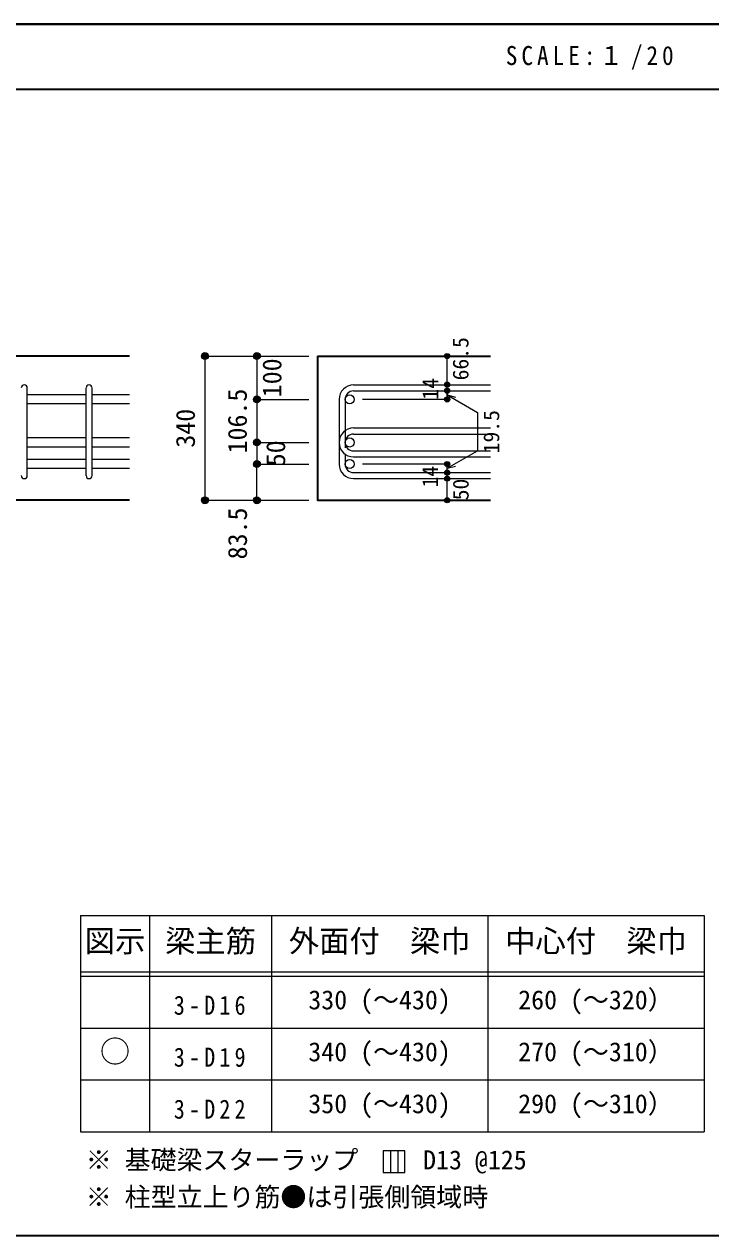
# Model space of a CAD drawing. Units: millimetres at full size, sheet at 1:20; some dimension numbers follow another scale. Extents: x -3982 to 3969, y -2797 to 2801.
# Drawn here: x 835 to 2422, y 2 to 2801 of the extents above; entities that cross this region are included whole.
import ezdxf
from ezdxf.enums import TextEntityAlignment as Align

# ---------------------------------------------------------------- set-up
doc = ezdxf.new("R2010")
doc.units = ezdxf.units.MM
doc.header["$LTSCALE"] = 20
doc.header["$PDMODE"] = 32
doc.header["$PDSIZE"] = 12
doc.linetypes.add('DASHED2', pattern=[3, 2, -1])
for name, color, linetype, lineweight in [('6-1_躯体線', 2, 'Continuous', 35), ('6-5_梁主筋', 7, 'Continuous', 18), ('6-6_S.T.P.', 7, 'Continuous', 18), ('6-7_文字', 7, 'Continuous', 18), ('6-D_寸法', 4, 'Continuous', 9), ('6-E_枠', 7, 'Continuous', 18), ('F-0_枠', 6, 'Continuous', 40)]:
    doc.layers.add(name, color=color, linetype=linetype, lineweight=lineweight)
doc.styles.add('ＭＳ ゴシック', font='')
doc.styles.get('ＭＳ ゴシック').set_extended_font_data('MS Gothic')

msp = doc.modelspace()

# ---------------------------------------------------------------- linework, layer by layer
at = {"layer": '6-1_躯体線'}
for p, q in [((1078.29, 2034.12), (128.29, 2034.12)), ((1512.96, 2034.12), (1912.96, 2034.12)), ((1078.29, 1701.12), (678.29, 1701.12))]:
    msp.add_line(p, q, dxfattribs=at)
msp.add_lwpolyline([(1512.96, 2034.12), (1512.96, 1701.12), (1912.96, 1701.12)], dxfattribs=at)
at = {"layer": '6-5_梁主筋'}
for p, q in [((978.29, 1944.49), (842.29, 1944.49)), ((1078.29, 1944.49), (992.29, 1944.49)), ((978.29, 1923.49), (842.29, 1923.49)), ((1078.29, 1923.49), (992.29, 1923.49)), ((978.29, 1845.12), (842.29, 1845.12)), ((978.29, 1824.12), (842.29, 1824.12)), ((1078.29, 1845.12), (992.29, 1845.12)), ((1078.29, 1824.12), (992.29, 1824.12)), ((978.29, 1795.12), (842.29, 1795.12)), ((1078.29, 1795.12), (992.29, 1795.12)), ((978.29, 1774.12), (842.29, 1774.12)), ((1078.29, 1774.12), (992.29, 1774.12))]:
    msp.add_line(p, q, dxfattribs=at)
at = {"layer": '6-5_梁主筋', "color": 3, "lineweight": 25}
for centre in [(1587.48, 1933.99), (1587.48, 1834.62), (1587.48, 1784.62)]:
    msp.add_circle(centre, 10.5, dxfattribs=at)
at = {"layer": '6-6_S.T.P.'}
for p, q in [((842.29, 1758.12), (842.29, 1960.1)), ((978.29, 1758.12), (978.29, 1960.1)), ((992.29, 1758.12), (992.29, 1960.1)), ((1596.46, 1967.49), (1912.96, 1967.49)), ((1562.96, 1933.99), (1562.96, 1784.62)), ((1576.96, 1933.99), (1576.96, 1861.86)), ((1596.46, 1953.49), (1912.96, 1953.49)), ((1596.46, 1868.12), (1912.96, 1868.12)), ((1596.46, 1854.12), (1912.96, 1854.12)), ((1576.96, 1807.38), (1576.96, 1784.62)), ((1596.46, 1815.12), (1912.96, 1815.12)), ((1596.46, 1801.12), (1912.96, 1801.12)), ((1596.46, 1765.12), (1912.96, 1765.12)), ((1596.46, 1751.12), (1912.96, 1751.12))]:
    msp.add_line(p, q, dxfattribs=at)
at = {"layer": '6-6_S.T.P.', "linetype": 'DASHED2'}
msp.add_line((1576.96, 1861.86), (1576.96, 1807.38), dxfattribs=at)
at = {"layer": '6-6_S.T.P.'}
for centre, radius, start, end in [((835.29, 1960.49), 7, 0, 180), ((985.29, 1960.49), 7, 0, 180), ((1596.46, 1933.99), 33.5, 90, 180), ((1596.46, 1933.99), 19.5, 90, 180), ((1596.46, 1834.62), 33.5, 90, 180), ((1596.46, 1834.62), 19.5, 90, 180), ((1596.46, 1834.62), 33.5, 180, 270), ((1596.46, 1834.62), 19.5, 180, 270), ((1596.46, 1784.62), 33.5, 180, 270), ((1596.46, 1784.62), 19.5, 180, 270), ((835.29, 1758.12), 7, 180, 0), ((985.29, 1758.12), 7, 180, 0)]:
    msp.add_arc(centre, radius, start, end, dxfattribs=at)
at = {"layer": '6-7_文字'}
for p, q in [((1681.75, 198.36), (1681.75, 148.36)), ((1698.42, 198.36), (1698.42, 148.36))]:
    msp.add_line(p, q, dxfattribs=at)
msp.add_lwpolyline([(1665.09, 148.36), (1715.09, 148.36), (1715.09, 198.36), (1665.09, 198.36)], close=True, dxfattribs=at)
at = {"layer": '6-D_寸法'}
for p, q in [((1252.96, 2034.12), (1372.96, 2034.12)), ((1372.96, 2034.12), (1492.96, 2034.12)), ((1372.96, 2034.12), (1372.96, 1933.99)), ((1372.96, 1933.99), (1492.96, 1933.99)), ((1372.96, 1933.99), (1372.96, 1834.62)), ((1812.96, 1933.99), (1616.87, 1933.99)), ((1812.96, 1944.31), (1832.28, 1939.14)), ((1812.96, 1944.31), (1883.02, 1903.86)), ((1883.02, 1903.86), (1883.02, 1815.32)), ((1372.96, 1834.62), (1492.96, 1834.62)), ((1372.96, 1834.62), (1372.96, 1778.12)), ((1812.96, 1774.87), (1883.02, 1815.32)), ((1372.96, 1784.62), (1492.96, 1784.62)), ((1372.96, 1701.12), (1372.96, 1784.62)), ((1812.96, 1784.62), (1616.87, 1784.62)), ((1812.96, 1765.12), (1812.96, 1784.62)), ((1812.96, 1774.87), (1832.28, 1780.05)), ((1812.96, 1751.12), (1812.96, 1765.12)), ((1812.96, 1701.12), (1812.96, 1751.12)), ((1252.96, 1701.12), (1372.96, 1701.12)), ((1372.96, 1701.12), (1492.96, 1701.12))]:
    msp.add_line(p, q, dxfattribs=at)
for points in [[(1252.96, 2034.12), (1252.96, 1701.12), (1362.82, 1701.12)], [(1812.96, 1954.06), (1812.96, 1968.06), (1812.96, 2034.12)], [(1812.96, 1954.06), (1812.96, 1933.99), (1812.96, 1954.06)]]:
    msp.add_lwpolyline(points, dxfattribs=at)
for centre, radius in [((1252.96, 2034.12), 8), ((1252.96, 2034.12), 7.2), ((1252.96, 2034.12), 6.4), ((1252.96, 2034.12), 5.6), ((1252.96, 2034.12), 4.8), ((1252.96, 2034.12), 4), ((1252.96, 2034.12), 3.2), ((1252.96, 2034.12), 2.4), ((1252.96, 2034.12), 1.6), ((1252.96, 2034.12), 0.8), ((1372.96, 2034.12), 8), ((1372.96, 2034.12), 7.2), ((1372.96, 2034.12), 6.4), ((1372.96, 2034.12), 5.6), ((1372.96, 2034.12), 4.8), ((1372.96, 2034.12), 4), ((1372.96, 2034.12), 3.2), ((1372.96, 2034.12), 2.4), ((1372.96, 2034.12), 1.6), ((1372.96, 2034.12), 0.8), ((1812.96, 2034.12), 4), ((1812.96, 2034.12), 3.6), ((1812.96, 2034.12), 3.2), ((1812.96, 2034.12), 2.8), ((1812.96, 2034.12), 2.4), ((1812.96, 2034.12), 2), ((1812.96, 2034.12), 1.6), ((1812.96, 2034.12), 1.2), ((1812.96, 2034.12), 0.8), ((1812.96, 2034.12), 0.4), ((1812.96, 1968.06), 4), ((1812.96, 1968.06), 3.6), ((1812.96, 1968.06), 3.2), ((1812.96, 1968.06), 2.8), ((1812.96, 1968.06), 2.4), ((1812.96, 1968.06), 2), ((1812.96, 1968.06), 1.6), ((1812.96, 1968.06), 1.2), ((1812.96, 1968.06), 0.8), ((1812.96, 1968.06), 0.4), ((1372.96, 1933.99), 8), ((1372.96, 1933.99), 7.2), ((1372.96, 1933.99), 6.4), ((1372.96, 1933.99), 5.6), ((1372.96, 1933.99), 4.8), ((1372.96, 1933.99), 4), ((1372.96, 1933.99), 3.2), ((1372.96, 1933.99), 2.4), ((1372.96, 1933.99), 1.6), ((1372.96, 1933.99), 0.8), ((1812.96, 1954.06), 4), ((1812.96, 1933.99), 4), ((1812.96, 1954.06), 3.6), ((1812.96, 1933.99), 3.6), ((1812.96, 1954.06), 3.2), ((1812.96, 1933.99), 3.2), ((1812.96, 1954.06), 2.8), ((1812.96, 1933.99), 2.8), ((1812.96, 1954.06), 2.4), ((1812.96, 1933.99), 2.4), ((1812.96, 1954.06), 2), ((1812.96, 1933.99), 2), ((1812.96, 1954.06), 1.6), ((1812.96, 1933.99), 1.6), ((1812.96, 1954.06), 1.2), ((1812.96, 1933.99), 1.2), ((1812.96, 1954.06), 0.8), ((1812.96, 1933.99), 0.8), ((1812.96, 1954.06), 0.4), ((1812.96, 1933.99), 0.4), ((1372.96, 1834.62), 8), ((1372.96, 1834.62), 7.2), ((1372.96, 1834.62), 6.4), ((1372.96, 1834.62), 5.6), ((1372.96, 1834.62), 4.8), ((1372.96, 1834.62), 4), ((1372.96, 1834.62), 3.2), ((1372.96, 1834.62), 2.4), ((1372.96, 1834.62), 1.6), ((1372.96, 1834.62), 0.8), ((1372.96, 1784.62), 8), ((1372.96, 1784.62), 7.2), ((1372.96, 1784.62), 6.4), ((1372.96, 1784.62), 5.6), ((1372.96, 1784.62), 4.8), ((1372.96, 1784.62), 4), ((1372.96, 1784.62), 3.2), ((1372.96, 1784.62), 2.4), ((1372.96, 1784.62), 1.6), ((1372.96, 1784.62), 0.8), ((1812.96, 1784.62), 4), ((1812.96, 1765.12), 4), ((1812.96, 1784.62), 3.6), ((1812.96, 1765.12), 3.6), ((1812.96, 1784.62), 3.2), ((1812.96, 1765.12), 3.2), ((1812.96, 1784.62), 2.8), ((1812.96, 1765.12), 2.8), ((1812.96, 1784.62), 2.4), ((1812.96, 1765.12), 2.4), ((1812.96, 1784.62), 2), ((1812.96, 1765.12), 2), ((1812.96, 1784.62), 1.6), ((1812.96, 1765.12), 1.6), ((1812.96, 1784.62), 1.2), ((1812.96, 1765.12), 1.2), ((1812.96, 1784.62), 0.8), ((1812.96, 1765.12), 0.8), ((1812.96, 1784.62), 0.4), ((1812.96, 1765.12), 0.4), ((1812.96, 1751.12), 4), ((1812.96, 1751.12), 3.6), ((1812.96, 1751.12), 3.2), ((1812.96, 1751.12), 2.8), ((1812.96, 1751.12), 2.4), ((1812.96, 1751.12), 2), ((1812.96, 1751.12), 1.6), ((1812.96, 1751.12), 1.2), ((1812.96, 1751.12), 0.8), ((1812.96, 1751.12), 0.4), ((1252.96, 1701.12), 8), ((1252.96, 1701.12), 7.2), ((1252.96, 1701.12), 6.4), ((1372.96, 1701.12), 8), ((1372.96, 1701.12), 7.2), ((1372.96, 1701.12), 6.4), ((1252.96, 1701.12), 5.6), ((1252.96, 1701.12), 4.8), ((1252.96, 1701.12), 4), ((1252.96, 1701.12), 3.2), ((1252.96, 1701.12), 2.4), ((1252.96, 1701.12), 1.6), ((1252.96, 1701.12), 0.8), ((1372.96, 1701.12), 5.6), ((1372.96, 1701.12), 4.8), ((1372.96, 1701.12), 4), ((1372.96, 1701.12), 3.2), ((1372.96, 1701.12), 2.4), ((1372.96, 1701.12), 1.6), ((1372.96, 1701.12), 0.8), ((1812.96, 1701.12), 4), ((1812.96, 1701.12), 3.6), ((1812.96, 1701.12), 3.2), ((1812.96, 1701.12), 2.8), ((1812.96, 1701.12), 2.4), ((1812.96, 1701.12), 2), ((1812.96, 1701.12), 1.6), ((1812.96, 1701.12), 1.2), ((1812.96, 1701.12), 0.8), ((1812.96, 1701.12), 0.4)]:
    msp.add_circle(centre, radius, dxfattribs=at)
at = {"layer": '6-D_寸法', "color": 7}
for p in [(1252.96, 2034.12), (1372.96, 2034.12), (1812.96, 2034.12), (1812.96, 1968.06), (1812.96, 1954.06), (1372.96, 1933.99), (1812.96, 1933.99), (1372.96, 1834.62), (1372.96, 1784.62), (1812.96, 1784.62), (1812.96, 1765.12), (1812.96, 1751.12), (1252.96, 1701.12), (1372.96, 1701.12), (1812.96, 1701.12)]:
    msp.add_point(p, dxfattribs=at)
at = {"layer": '6-E_枠', "color": 3, "lineweight": 25}
for p, q in [((965.14, 741.85), (965.14, 241.85)), ((965.14, 741.85), (2406.83, 741.85)), ((2406.83, 741.85), (2406.83, 241.85)), ((965.14, 241.85), (2406.83, 241.85))]:
    msp.add_line(p, q, dxfattribs=at)
at = {"layer": '6-E_枠'}
for p, q in [((1125.14, 741.85), (1125.14, 241.85)), ((1406.83, 741.85), (1406.83, 241.85)), ((1906.83, 741.85), (1906.83, 241.85)), ((965.14, 611.85), (2406.83, 611.85)), ((965.14, 601.85), (2406.83, 601.85)), ((965.14, 481.85), (2406.83, 481.85)), ((965.14, 361.85), (2406.83, 361.85))]:
    msp.add_line(p, q, dxfattribs=at)
at = {"layer": 'F-0_枠'}
msp.add_line((-3981.92, 2800.77), (3969.4, 2800.77), dxfattribs=at)
at = {"layer": 'F-0_枠', "color": 2, "lineweight": 35}
for p, q in [((-3981.92, 2650.77), (2482.4, 2650.77)), ((2482.4, 1.97), (-3981.92, 1.97))]:
    msp.add_line(p, q, dxfattribs=at)

# ---------------------------------------------------------------- texts
at = {"layer": '6-7_文字', "color": 2, "style": 'ＭＳ ゴシック'}
for s, p in [('図示', (975.14, 641.85)), ('梁主筋', (1160.98, 641.85)), ('外面付\u3000梁巾', (1446.83, 641.85)), ('中心付\u3000梁巾', (1946.83, 641.85)), ('○', (1010.14, 386.85))]:
    msp.add_text(s, height=51.32, dxfattribs=at).set_placement(p, align=Align.BOTTOM_LEFT)
at = {"layer": '6-7_文字', "style": 'ＭＳ ゴシック'}
for s, p in [('330 (～430)', (1491.83, 511.85)), ('260 (～320）', (1976.83, 511.85)), ('340 (～430)', (1491.83, 391.85)), ('270 (～310）', (1976.83, 391.85)), ('290 (～310）', (1976.83, 271.85)), ('350 (～430)', (1491.83, 271.85)), ('※ 基礎梁スターラップ     D13 @125', (977.51, 142.13)), ('※ 柱型立上り筋●は引張側領域時', (977.51, 56.45))]:
    msp.add_text(s, height=43.99, dxfattribs=at).set_placement(p, align=Align.BOTTOM_LEFT)
at = {"layer": '6-7_文字', "color": 2, "insert": (1948.17, 2695.77), "char_height": 43.99, "attachment_point": 7, "style": 'ＭＳ ゴシック'}
msp.add_mtext('\\T1.34;\\W0.9;SCALE:１/20', dxfattribs=at)
at = {"layer": '6-7_文字', "char_height": 43.99, "attachment_point": 7, "style": 'ＭＳ ゴシック'}
for s, insert in [('\\T1.38;\\W0.85;3-D16', (1180.98, 511.85)), ('\\T1.38;\\W0.85;3-D19', (1180.98, 391.85)), ('\\T1.38;\\W0.85;3-D22', (1180.98, 271.85))]:
    msp.add_mtext(s, dxfattribs=dict(at, insert=insert))
at = {"layer": '6-D_寸法', "style": 'ＭＳ ゴシック'}
for s, height, p in [('66.5', 36.66, (1872.96, 1978.06)), ('100', 43.99, (1442.96, 1939.06)), ('14', 36.66, (1802.96, 1933.6)), ('106.5', 43.99, (1362.96, 1809.31)), ('340', 43.99, (1242.96, 1822.62)), ('19.5', 36.66, (1944.09, 1809.59)), ('50', 43.99, (1451.63, 1779.62)), ('14', 36.66, (1802.56, 1730.44)), ('50', 36.66, (1873.37, 1700.99)), ('83.5', 43.99, (1363.27, 1564.55))]:
    msp.add_text(s, height=height, rotation=90, dxfattribs=at).set_placement(p, align=Align.BOTTOM_LEFT)

doc.saveas('drawing.dxf')
